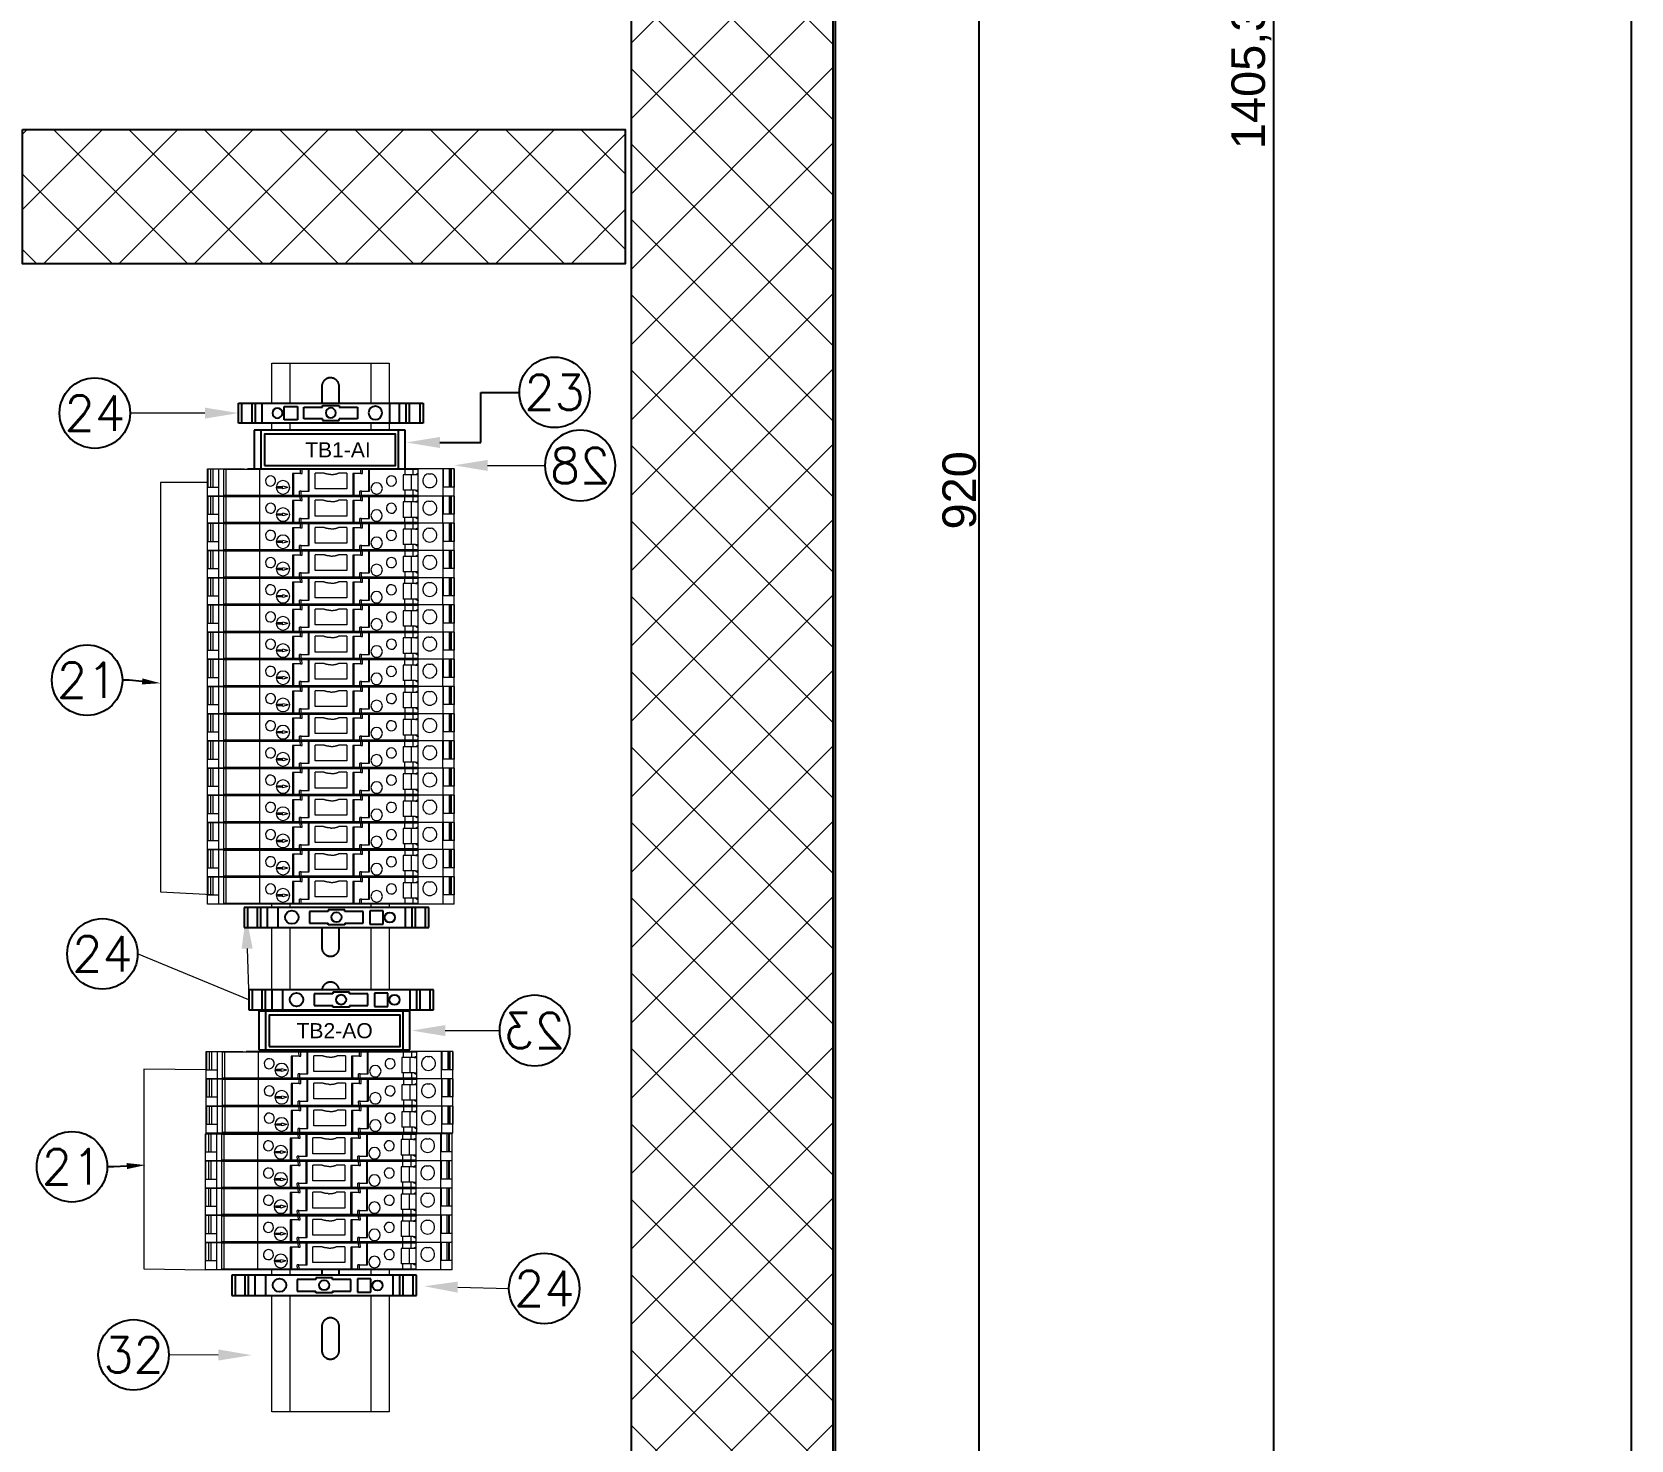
# Model space of a CAD drawing. Header units: millimetres. Extents: x 2205 to 3814, y 620 to 2277.
# Drawn here: x 3337.8 to 3814.2, y 1036.7 to 1456.1 of the extents above; entities that cross this region are included whole.
import ezdxf
from ezdxf import colors
from ezdxf.entities.mleader import LeaderData, LeaderLine
from ezdxf.enums import TextEntityAlignment as Align
from ezdxf.math import Vec2, Vec3

# ---------------------------------------------------------------- set-up
doc = ezdxf.new("R2010")
doc.units = ezdxf.units.MM
doc.set_wipeout_variables(frame=1)
for name, color, linetype, lineweight in [('EL-achurados', 7, 'Continuous', 9), ('EL-componentes', 7, 'Continuous', 25), ('EL-Cotas', 7, 'Continuous', 18)]:
    doc.layers.add(name, color=color, linetype=linetype, lineweight=lineweight)
doc.styles.add('ROMANS', font='romans.shx', dxfattribs={"height": 14})
doc.styles.get("Standard").update_dxf_attribs({"font": 'arial.ttf'})
doc.dimstyles.new('ISO-25', dxfattribs={"dimtxt": 2.5, "dimasz": 2.5, "dimexe": 1.25, "dimexo": 0.625, "dimtad": 1, "dimtxsty": 'Standard', "dimcen": 2.5, "dimadec": 0, "dimazin": 0, "dimtfac": 1, "dimtmove": 0, "dimatfit": 3, "dimfxl": 1, "dimarcsym": 0})

# ---------------------------------------------------------------- blocks, each defined once
blk = doc.blocks.new('*U42')
at = {"layer": 'EL-achurados'}
h = blk.add_hatch(dxfattribs=at)
h.set_pattern_fill('ANSI37', color=256, scale=5)
h.set_pattern_definition([(45, (-3536.94, -1222.605), (-11.22532, 11.22532), []), (135, (-3536.94, -1222.605), (-11.22532, -11.22532), [])])
h.paths.add_polyline_path([(0, 0), (60, 0), (60, -920), (0, -920)])
at = {"layer": 'EL-componentes'}
blk.add_lwpolyline([(0, 0), (60, 0), (60, -920), (0, -920)], close=True, dxfattribs=at)
blk = doc.blocks.new('*U40')
at = {"layer": 'EL-achurados'}
h = blk.add_hatch(dxfattribs=at)
h.set_pattern_fill('ANSI37', color=256, scale=5)
h.set_pattern_definition([(45, (-3417.403, -342.605), (-11.22532, 11.22532), []), (135, (-3417.403, -342.605), (-11.22532, -11.22532), [])])
h.paths.add_polyline_path([(0, 0), (179.5373, 0), (179.5373, -40), (0, -40)])
at = {"layer": 'EL-componentes'}
blk.add_lwpolyline([(0, 0), (179.5373, 0), (179.5373, -40), (0, -40)], close=True, dxfattribs=at)
blk = doc.blocks.new('*D43')
at = {"color": 0, "lineweight": -2, "transparency": 16777216}
for p, q in [((3577.72, 2149.2), (3708.94, 2149.2)), ((3707.69, 2146.7), (3707.69, 746.33)), ((3577.72, 743.83), (3708.94, 743.83))]:
    blk.add_line(p, q, dxfattribs=at)
at = {"color": 0, "transparency": 16777216}
for points in [[(3707.27, 2146.7), (3708.1, 2146.7), (3707.69, 2149.2)], [(3707.27, 746.33), (3708.1, 746.33), (3707.69, 743.83)]]:
    blk.add_solid(points, dxfattribs=at)
at = {"layer": 'Defpoints', "color": 0, "transparency": 16777216}
for p in [(3577.09, 2149.2), (3577.09, 743.83), (3707.69, 743.83)]:
    blk.add_point(p, dxfattribs=at)
at = {"color": 0, "transparency": 16777216, "insert": (3701.05, 1446.51), "char_height": 2.5, "attachment_point": 5, "rotation": 90}
blk.add_mtext('{\\H4x;1405,38}', dxfattribs=at)
blk = doc.blocks.new('*D46')
at = {"color": 0, "lineweight": -2, "transparency": 16777216}
for p, q in [((3577.72, 1779.62), (3621.07, 1779.62)), ((3619.82, 1777.12), (3619.82, 862.12)), ((3577.04, 859.62), (3621.07, 859.62))]:
    blk.add_line(p, q, dxfattribs=at)
at = {"color": 0, "transparency": 16777216}
for points in [[(3619.41, 1777.12), (3620.24, 1777.12), (3619.82, 1779.62)], [(3619.41, 862.12), (3620.24, 862.12), (3619.82, 859.62)]]:
    blk.add_solid(points, dxfattribs=at)
at = {"layer": 'Defpoints', "color": 0, "transparency": 16777216}
for p in [(3577.09, 1779.62), (3576.42, 859.62), (3619.82, 859.62)]:
    blk.add_point(p, dxfattribs=at)
at = {"color": 0, "transparency": 16777216, "insert": (3614.09, 1319.62), "char_height": 2.5, "attachment_point": 5, "rotation": 90}
blk.add_mtext('{\\H4x;920}', dxfattribs=at)
blk = doc.blocks.new('*U20')
blk.add_wipeout([(1.79, 48.55), (314.15, 48.55), (314.15, 13.55), (1.79, 13.55)])
for points in [[(1.78, 48.55), (314.16, 48.55), (314.16, 13.55), (1.78, 13.55)], [(1.79, 43.05), (314.15, 43.05), (314.15, 19.05), (1.79, 19.05), (1.79, 31.05)]]:
    blk.add_lwpolyline(points, close=True)
at = {"layer": 'EL-componentes', "color": 7, "linetype": 'Continuous', "lineweight": 25}
for points in [[(15.76, 33.55), (12.29, 33.55), (8.82, 33.55), (6.04, 33.55), (6.04, 31.05), (6.04, 28.55), (8.82, 28.55), (12.29, 28.55), (15.76, 28.55), (17.37, 28.55), (18.17, 29.8), (18.97, 31.05), (18.17, 32.3), (17.37, 33.55), (15.76, 33.55)], [(35.76, 33.55), (32.29, 33.55), (28.82, 33.55), (26.04, 33.55), (26.04, 31.05), (26.04, 28.55), (28.82, 28.55), (32.29, 28.55), (35.76, 28.55), (37.37, 28.55), (38.17, 29.8), (38.97, 31.05), (38.17, 32.3), (37.37, 33.55), (35.76, 33.55)], [(55.76, 33.55), (52.29, 33.55), (48.82, 33.55), (46.04, 33.55), (46.04, 31.05), (46.04, 28.55), (48.82, 28.55), (52.29, 28.55), (55.76, 28.55), (57.37, 28.55), (58.17, 29.8), (58.97, 31.05), (58.17, 32.3), (57.37, 33.55), (55.76, 33.55)], [(75.76, 33.55), (72.29, 33.55), (68.82, 33.55), (66.04, 33.55), (66.04, 31.05), (66.04, 28.55), (68.82, 28.55), (72.29, 28.55), (75.76, 28.55), (77.37, 28.55), (78.17, 29.8), (78.97, 31.05), (78.17, 32.3), (77.37, 33.55), (75.76, 33.55)], [(95.76, 33.55), (92.29, 33.55), (88.82, 33.55), (86.04, 33.55), (86.04, 31.05), (86.04, 28.55), (88.82, 28.55), (92.29, 28.55), (95.76, 28.55), (97.37, 28.55), (98.17, 29.8), (98.97, 31.05), (98.17, 32.3), (97.37, 33.55), (95.76, 33.55)], [(115.76, 33.55), (112.29, 33.55), (108.82, 33.55), (106.04, 33.55), (106.04, 31.05), (106.04, 28.55), (108.82, 28.55), (112.29, 28.55), (115.76, 28.55), (117.37, 28.55), (118.17, 29.8), (118.97, 31.05), (118.17, 32.3), (117.37, 33.55), (115.76, 33.55)], [(135.76, 33.55), (132.29, 33.55), (128.82, 33.55), (126.04, 33.55), (126.04, 31.05), (126.04, 28.55), (128.82, 28.55), (132.29, 28.55), (135.76, 28.55), (137.37, 28.55), (138.17, 29.8), (138.97, 31.05), (138.17, 32.3), (137.37, 33.55), (135.76, 33.55)], [(155.76, 33.55), (152.29, 33.55), (148.82, 33.55), (146.04, 33.55), (146.04, 31.05), (146.04, 28.55), (148.82, 28.55), (152.29, 28.55), (155.76, 28.55), (157.37, 28.55), (158.17, 29.8), (158.97, 31.05), (158.17, 32.3), (157.37, 33.55), (155.76, 33.55)], [(175.76, 33.55), (172.29, 33.55), (168.82, 33.55), (166.04, 33.55), (166.04, 31.05), (166.04, 28.55), (168.82, 28.55), (172.29, 28.55), (175.76, 28.55), (177.37, 28.55), (178.17, 29.8), (178.97, 31.05), (178.17, 32.3), (177.37, 33.55), (175.76, 33.55)], [(195.76, 33.55), (192.29, 33.55), (188.82, 33.55), (186.04, 33.55), (186.04, 31.05), (186.04, 28.55), (188.82, 28.55), (192.29, 28.55), (195.76, 28.55), (197.37, 28.55), (198.17, 29.8), (198.97, 31.05), (198.17, 32.3), (197.37, 33.55), (195.76, 33.55)], [(215.76, 33.55), (212.29, 33.55), (208.82, 33.55), (206.04, 33.55), (206.04, 31.05), (206.04, 28.55), (208.82, 28.55), (212.29, 28.55), (215.76, 28.55), (217.37, 28.55), (218.17, 29.8), (218.97, 31.05), (218.17, 32.3), (217.37, 33.55), (215.76, 33.55)], [(235.76, 33.55), (232.29, 33.55), (228.82, 33.55), (226.04, 33.55), (226.04, 31.05), (226.04, 28.55), (228.82, 28.55), (232.29, 28.55), (235.76, 28.55), (237.37, 28.55), (238.17, 29.8), (238.97, 31.05), (238.17, 32.3), (237.37, 33.55), (235.76, 33.55)], [(255.76, 33.55), (252.29, 33.55), (248.82, 33.55), (246.04, 33.55), (246.04, 31.05), (246.04, 28.55), (248.82, 28.55), (252.29, 28.55), (255.76, 28.55), (257.37, 28.55), (258.17, 29.8), (258.97, 31.05), (258.17, 32.3), (257.37, 33.55), (255.76, 33.55)], [(275.76, 33.55), (272.29, 33.55), (268.82, 33.55), (266.04, 33.55), (266.04, 31.05), (266.04, 28.55), (268.82, 28.55), (272.29, 28.55), (275.76, 28.55), (277.37, 28.55), (278.17, 29.8), (278.97, 31.05), (278.17, 32.3), (277.37, 33.55), (275.76, 33.55)], [(295.76, 33.55), (292.29, 33.55), (288.82, 33.55), (286.04, 33.55), (286.04, 31.05), (286.04, 28.55), (288.82, 28.55), (292.29, 28.55), (295.76, 28.55), (297.37, 28.55), (298.17, 29.8), (298.97, 31.05), (298.17, 32.3), (297.37, 33.55), (295.76, 33.55)]]:
    blk.add_rational_spline(points, [1, 1, 1, 0.707107250279, 1, 0.707107250279, 1, 1, 1, 0.866024791583, 1, 0.866024791583, 1, 0.866024791583, 1], degree=2, knots=[0, 0, 0, 1, 1, 2.570795, 2.570795, 4.14159, 4.14159, 5.14159, 5.14159, 6.18879, 6.18879, 7.23599, 7.23599, 8.28319, 8.28319, 8.28319], dxfattribs=at)
blk = doc.blocks.new('1492-erl35')
at = {"color": 7, "linetype": 'Continuous', "lineweight": 20}
blk.add_wipeout([(0, -27.5), (6, -27.5), (6, 27.5), (0, 27.5)], dxfattribs=at).dxf.layer = 'EL-componentes'
at = {"layer": 'EL-componentes', "color": 7, "linetype": 'Continuous'}
for p, q in [((6, 27.5), (0, 27.5)), ((0, 27.5), (0, -27.5)), ((6, 26.5), (0, 26.5)), ((6, -27.5), (6, 27.5)), ((0, 23.5), (6, 23.5)), ((0, 22.5), (6, 22.5)), ((0, 20.5), (6, 20.5)), ((6, 17.5), (0, 17.5)), ((4.8, 8), (1.3, 8)), ((1.3, 8), (1.3, 2.5)), ((4.8, 2.5), (4.8, 8)), ((0.8, -2.5), (0.8, 2.5)), ((0.8, 2.5), (1.3, 2.5)), ((5.3, 2.5), (4.8, 2.5)), ((5.3, -2.5), (5.3, 2.5)), ((1.3, -2.5), (0.8, -2.5)), ((1.3, -2.5), (1.3, -8)), ((4.8, -8), (4.8, -2.5)), ((4.8, -8), (4.8, -2.5)), ((4.8, -2.5), (5.3, -2.5)), ((1.3, -8), (4.8, -8)), ((5, -9.91), (1, -9.91)), ((1, -9.91), (1, -13.91)), ((1, -13.91), (5, -13.91)), ((5, -13.91), (5, -9.91)), ((6, -20.5), (0, -20.5)), ((6, -22.5), (0, -22.5)), ((6, -23.5), (0, -23.5)), ((0, -26.5), (6, -26.5)), ((0, -27.5), (6, -27.5))]:
    blk.add_line(p, q, dxfattribs=at)
for centre, radius in [((3.05, 13.29), 2), ((3.05, 0), 1.5), ((3, -15.9), 1.5)]:
    blk.add_circle(centre, radius, dxfattribs=at)
blk = doc.blocks.new('1492-JD3FB')
at = {"color": 7, "linetype": 'Continuous', "lineweight": 9}
blk.add_wipeout([(36.75, 0), (36.75, -8.1), (-36.75, -8.1), (-36.75, -6.35), (-36.75, 0), (-36.75, 0)], dxfattribs=at).dxf.layer = 'EL-componentes'
at = {"layer": 'EL-componentes', "color": 7, "linetype": 'Continuous', "lineweight": 9}
for p, q in [((-36.75, 0), (36.75, 0)), ((-36.75, 0), (-36.75, -8.1)), ((-36.69, -2.7), (-33.45, -2.7)), ((-36.69, -8.1), (-36.69, -2.7)), ((-35.86, -8.1), (-35.86, -2.7)), ((-35.65, -8.1), (-35.65, -2.7)), ((-35.19, -8.1), (-35.19, -2.7)), ((-33.45, -8.1), (-33.45, -2.7)), ((-33.39, 0), (-33.39, -8.1)), ((-31.42, -3.93), (-31.01, -3.23)), ((-27.89, -3.23), (-27.48, -3.93)), ((-26.02, -0.2), (-9.16, -0.2)), ((-26.02, -0.2), (-26.02, -1.25)), ((-26, 0), (-26, -0.2)), ((-26, -1.26), (-26, -6.84)), ((-26, -1.71), (-25.22, -1.71)), ((-25.16, -1.75), (-21.52, -1.75)), ((-24.55, -0.2), (-24.55, -1.75)), ((-24, -1.75), (-24, -6.35)), ((-23.64, 0), (-23.64, -0.2)), ((-23.43, 0), (-23.43, -0.2)), ((-22.07, -0.2), (-22.07, -1.75)), ((-21.75, 0), (-21.75, -0.2)), ((-21.52, -6.35), (-21.52, -1.75)), ((-9.12, -1.45), (-11.53, -1.45)), ((-11.53, -1.45), (-11.53, -7.9)), ((-11.44, -7.9), (-11.44, -1.45)), ((-11.2, -7.9), (-11.2, -1.45)), ((-9.16, -0.2), (-9.12, -1.45)), ((-8.66, -0.2), (-8.62, -1.45)), ((-8.66, -0.2), (8.84, -0.2)), ((-6.85, -6.75), (-6.85, -0.2)), ((-6.52, -6.75), (-6.52, -0.2)), ((-4.77, -2.15), (4.73, -2.15)), ((-4.77, -6.85), (-4.77, -2.15)), ((4.73, -2.15), (4.73, -6.85)), ((8.88, -1.45), (6.47, -1.45)), ((6.47, -1.45), (6.47, -7.9)), ((6.8, -7.9), (6.8, -1.45)), ((8.84, -0.2), (8.88, -1.45)), ((9.34, -0.2), (9.38, -1.45)), ((9.34, -0.2), (31.97, -0.2)), ((11.15, -6.75), (11.15, -0.2)), ((11.48, -6.75), (11.48, -0.2)), ((12.78, -2.6), (14.28, -2.18)), ((12.78, -2.6), (14.28, -2.98)), ((14.28, -2.18), (14.28, -2.38)), ((14.28, -2.38), (15.78, -2.38)), ((14.28, -2.83), (14.28, -2.98)), ((15.78, -2.83), (14.28, -2.83)), ((15.78, -2.38), (15.78, -2.83)), ((21.26, -7.9), (21.26, -0.2)), ((22.85, 0), (22.85, -0.2)), ((26, 0), (26, -0.2)), ((31.26, -7.9), (31.26, -0.2)), ((31.97, -7.9), (31.97, -0.2)), ((33.39, 0), (33.39, -8.1)), ((36.69, -2.7), (33.45, -2.7)), ((33.45, -8.1), (33.45, -2.7)), ((35.19, -8.1), (35.19, -2.7)), ((35.86, -8.1), (35.86, -2.7)), ((36.69, -8.1), (36.69, -2.7)), ((36.75, 0), (36.75, -8.1)), ((-36.75, -8.1), (24.85, -8.1)), ((-29.04, -6.63), (-29.86, -6.63)), ((-26.02, -6.85), (-26.02, -7.9)), ((-26.02, -7.9), (-9.39, -7.9)), ((-25.22, -6.39), (-26, -6.39)), ((-26, -8.1), (-26, -7.9)), ((-25.16, -6.35), (-21.52, -6.35)), ((-24.55, -6.35), (-24.55, -7.9)), ((-23.64, -8.1), (-23.64, -7.9)), ((-23.43, -8.1), (-23.43, -7.9)), ((-22.07, -6.35), (-22.07, -7.9)), ((-21.75, -8.1), (-21.75, -7.9)), ((-9.43, -6.75), (-9.39, -7.9)), ((-8.93, -6.75), (-8.89, -7.9)), ((-8.93, -6.75), (-6.52, -6.75)), ((-8.89, -7.9), (8.61, -7.9)), ((-4.77, -6.85), (-2.23, -6.85)), ((0.04, -6.45), (-0.09, -6.45)), ((2.18, -6.85), (4.73, -6.85)), ((8.57, -6.75), (8.61, -7.9)), ((9.07, -6.75), (9.11, -7.9)), ((9.07, -6.75), (11.48, -6.75)), ((9.11, -7.9), (31.97, -7.9)), ((22.85, -7.9), (22.85, -8.1)), ((24.25, -8.1), (24.25, -7.9)), ((24.74, -8.1), (24.74, -7.9)), ((36.75, -8.1), (25.87, -8.1)), ((26, -7.9), (26, -8.1))]:
    blk.add_line(p, q, dxfattribs=at)
for centre, radius, start, end in [((-29.45, -4.6), 2.08, 161.2858, 258.7136), ((-29.45, -4.6), 2.08, 41.287, 138.7136), ((-29.45, -4.6), 2.08, 281.2869, 18.7136), ((-18.02, -4.5), 1.5, 331.3521, 331.352), ((-13.62, -2.3), 1.7, 0, 359.9999), ((14.28, -2.6), 2, 0, 359.9999), ((17.98, -4.5), 1.5, 331.3521, 331.352)]:
    blk.add_arc(centre, radius, start, end, dxfattribs=at)
for points, degree in [([(-25.16, -1.75), (-26.02, -1.25)], 1), ([(-9.12, -1.45), (-9.12, -1.45), (-9.01, -1.45), (-8.81, -1.45), (-8.62, -1.45)], 4), ([(8.88, -1.45), (8.88, -1.45), (8.99, -1.45), (9.19, -1.45), (9.38, -1.45)], 4), ([(-25.16, -6.35), (-26.02, -6.85)], 1), ([(-8.93, -6.75), (-8.93, -6.75), (-9.04, -6.75), (-9.23, -6.75), (-9.43, -6.75)], 4), ([(9.07, -6.75), (9.07, -6.75), (8.96, -6.75), (8.77, -6.75), (8.57, -6.75)], 4)]:
    blk.add_open_spline(points, degree=degree, dxfattribs=at)
for points, knots in [([(-8.66, -0.2), (-8.71, -0.2), (-8.75, -0.2), (-8.8, -0.2), (-8.89, -0.2), (-8.97, -0.2), (-9.01, -0.2), (-9.07, -0.2), (-9.12, -0.2), (-9.13, -0.2), (-9.15, -0.2), (-9.16, -0.2), (-9.16, -0.2), (-9.16, -0.2), (-9.16, -0.2)], [0, 0, 0, 0, 0, 0, 0.334792, 0.334792, 0.334792, 0.669872, 0.669872, 0.669872, 1.004866, 1.004866, 1.004866, 1.111, 1.111, 1.111, 1.111, 1.111, 1.111]), ([(9.34, -0.2), (9.29, -0.2), (9.25, -0.2), (9.2, -0.2), (9.11, -0.2), (9.03, -0.2), (8.99, -0.2), (8.93, -0.2), (8.88, -0.2), (8.87, -0.2), (8.85, -0.2), (8.84, -0.2), (8.84, -0.2), (8.84, -0.2), (8.84, -0.2)], [0, 0, 0, 0, 0, 0, 0.334792, 0.334792, 0.334792, 0.669872, 0.669872, 0.669872, 1.004866, 1.004866, 1.004866, 1.111, 1.111, 1.111, 1.111, 1.111, 1.111]), ([(-9.39, -7.9), (-9.34, -7.9), (-9.3, -7.9), (-9.25, -7.9), (-9.16, -7.9), (-9.08, -7.9), (-9.04, -7.9), (-8.98, -7.9), (-8.93, -7.9), (-8.92, -7.9), (-8.9, -7.9), (-8.89, -7.9), (-8.89, -7.9), (-8.89, -7.9), (-8.89, -7.9)], [0, 0, 0, 0, 0, 0, 0.334792, 0.334792, 0.334792, 0.669872, 0.669872, 0.669872, 1.004866, 1.004866, 1.004866, 1.111, 1.111, 1.111, 1.111, 1.111, 1.111]), ([(-0.09, -6.45), (-0.22, -6.45), (-0.35, -6.45), (-0.48, -6.46), (-0.7, -6.48), (-0.92, -6.51), (-1, -6.52), (-1.18, -6.55), (-1.35, -6.58), (-1.43, -6.6), (-1.65, -6.66), (-1.86, -6.72), (-1.98, -6.76), (-2.11, -6.8), (-2.23, -6.85)], [0, 0, 0, 0, 0, 0, 1.205221, 1.205221, 1.205221, 2.008744, 2.008744, 2.008744, 2.812428, 2.812428, 2.812428, 4.01764, 4.01764, 4.01764, 4.01764, 4.01764, 4.01764]), ([(0.04, -6.45), (0.17, -6.45), (0.3, -6.45), (0.43, -6.46), (0.65, -6.48), (0.87, -6.51), (0.95, -6.52), (1.13, -6.55), (1.3, -6.58), (1.38, -6.6), (1.6, -6.66), (1.81, -6.72), (1.93, -6.76), (2.06, -6.8), (2.18, -6.85)], [0, 0, 0, 0, 0, 0, 1.205221, 1.205221, 1.205221, 2.008744, 2.008744, 2.008744, 2.812428, 2.812428, 2.812428, 4.01764, 4.01764, 4.01764, 4.01764, 4.01764, 4.01764]), ([(8.61, -7.9), (8.66, -7.9), (8.7, -7.9), (8.75, -7.9), (8.84, -7.9), (8.92, -7.9), (8.96, -7.9), (9.02, -7.9), (9.07, -7.9), (9.08, -7.9), (9.1, -7.9), (9.11, -7.9), (9.11, -7.9), (9.11, -7.9), (9.11, -7.9)], [0, 0, 0, 0, 0, 0, 0.334792, 0.334792, 0.334792, 0.669872, 0.669872, 0.669872, 1.004866, 1.004866, 1.004866, 1.111, 1.111, 1.111, 1.111, 1.111, 1.111])]:
    blk.add_open_spline(points, degree=5, knots=knots, dxfattribs=at)
blk = doc.blocks.new('_TagCircle')
at = {"linetype": 'Continuous', "transparency": 16777216}
blk.add_wipeout([(-0.09, 3), (-0.28, 2.99), (-0.47, 2.96), (-0.65, 2.93), (-0.84, 2.88), (-1.02, 2.82), (-1.19, 2.75), (-1.36, 2.67), (-1.53, 2.58), (-1.69, 2.48), (-1.84, 2.37), (-1.98, 2.25), (-2.12, 2.12), (-2.25, 1.98), (-2.37, 1.84), (-2.48, 1.69), (-2.58, 1.53), (-2.67, 1.36), (-2.75, 1.19), (-2.82, 1.02), (-2.88, 0.84), (-2.93, 0.65), (-2.96, 0.47), (-2.99, 0.28), (-3, 0.09), (-3, -0.09), (-2.99, -0.28), (-2.96, -0.47), (-2.93, -0.65), (-2.88, -0.84), (-2.82, -1.02), (-2.75, -1.19), (-2.67, -1.36), (-2.58, -1.53), (-2.48, -1.69), (-2.37, -1.84), (-2.25, -1.98), (-2.12, -2.12), (-1.98, -2.25), (-1.84, -2.37), (-1.69, -2.48), (-1.53, -2.58), (-1.36, -2.67), (-1.19, -2.75), (-1.02, -2.82), (-0.84, -2.88), (-0.65, -2.93), (-0.47, -2.96), (-0.28, -2.99), (-0.09, -3), (0, -3), (0.09, -3), (0.28, -2.99), (0.47, -2.96), (0.65, -2.93), (0.84, -2.88), (1.02, -2.82), (1.19, -2.75), (1.36, -2.67), (1.53, -2.58), (1.69, -2.48), (1.84, -2.37), (1.98, -2.25), (1.98, -2.25), (2.12, -2.12), (2.25, -1.98), (2.37, -1.84), (2.48, -1.69), (2.58, -1.53), (2.67, -1.36), (2.75, -1.19), (2.82, -1.02), (2.88, -0.84), (2.93, -0.65), (2.96, -0.47), (2.99, -0.28), (3, 0), (3, 0.09), (2.99, 0.28), (2.98, 0.38), (2.96, 0.47), (2.93, 0.65), (2.88, 0.84), (2.82, 1.02), (2.75, 1.19), (2.67, 1.36), (2.58, 1.53), (2.48, 1.69), (2.37, 1.84), (2.25, 1.98), (2.12, 2.12), (1.98, 2.25), (1.84, 2.37), (1.69, 2.48), (1.55, 2.58), (1.36, 2.67), (1.19, 2.75), (1.02, 2.82), (0.84, 2.88), (0.65, 2.93), (0.47, 2.96), (0.28, 2.99), (0.09, 3)], dxfattribs=at)
at = {"color": 0, "linetype": 'ByBlock', "lineweight": -2, "transparency": 16777216}
blk.add_circle((0, 0), 3, dxfattribs=at)
at = {"layer": 'EL-Cotas', "color": 0, "transparency": 16777216, "style": 'ROMANS'}
blk.add_attdef('#', text='', height=3, dxfattribs=at).set_placement((0, -1.5), align=Align.CENTER)
blk = doc.blocks.new('1492-GM35')
at = {"linetype": 'Continuous'}
blk.add_wipeout([(-22.5, 0), (-22.5, -11.5), (22.5, -11.5), (22.5, 0)], dxfattribs=at).dxf.layer = 'EL-componentes'
at = {"layer": 'EL-componentes', "linetype": 'Continuous'}
for p, q in [((-22.5, -11.5), (-22.5, 0)), ((-22.5, 0), (22.5, 0)), ((-20.5, -11.5), (-20.5, 0)), ((20.5, 0), (20.5, -11.5)), ((22.5, 0), (22.5, -11.5)), ((22.5, -11.5), (-22.5, -11.5))]:
    blk.add_line(p, q, dxfattribs=at)
blk.add_lwpolyline([(-19.44, -1.03), (19.58, -1.03), (19.58, -10.35), (-19.44, -10.35)], close=True, dxfattribs=at)

msp = doc.modelspace()

# ---------------------------------------------------------------- linework, layer by layer
msp.add_lwpolyline([(2204.632, 2276.575), (3814.151, 2276.575), (3814.151, 619.608), (2204.632, 619.608)], close=True)
at = {"color": 242, "true_color": 0xcd2027}
msp.add_lwpolyline([(3021.889, 2149.203), (3577.093, 2149.203), (3577.093, 743.825), (3021.889, 750.391)], close=True, dxfattribs=at)
at = {"layer": 'EL-Cotas', "color": 7, "linetype": 'Continuous', "lineweight": 5}
msp.add_lwpolyline([(3389.752, 1147.038), (3371.093, 1147.172), (3371.093, 1087.704), (3389.467, 1087.474)], dxfattribs=at)

# ---------------------------------------------------------------- block references
at = {"color": 1, "linetype": 'Continuous', "lineweight": 25}
for name, p in [('*U42', (3516.417, 1779.619)), ('*U40', (3334.993, 1427.071))]:
    msp.add_blockref(name, p, dxfattribs=at)

# ---------------------------------------------------------------- dimensions: what is measured, and where the dimension line sits
for base, p1, p2, picture, middle in [((3707.688, 743.825), (3577.093, 2149.203), (3577.093, 743.825), '*D43', (3701.053, 1446.514)), ((3619.825, 859.619), (3577.093, 1779.619), (3576.417, 859.619), '*D46', (3614.094, 1319.619))]:
    dim = msp.add_linear_dim(base=base, p1=p1, p2=p2, angle=90, text='{\\H4x;<>}', dimstyle='ISO-25')
    dim.commit()
    dim.dimension.update_dxf_attribs({"geometry": picture, "text_midpoint": middle})

# ---------------------------------------------------------------- leaders
at = {"color": 7, "linetype": 'Continuous', "lineweight": 5, "ltscale": 0.1}
ml = msp.add_multileader_block('Standard', dxfattribs=at)
ml.set_content('_TagCircle', color=7, scale=3.5)
ml.set_attribute('#', '21', width=0)
ml.set_leader_properties(color=256, linetype='ByLayer', lineweight=-1)
ml.build(insert=Vec2(0, 0))
ml.multileader.update_dxf_attribs({"text_right_attachment_type": 6, "dogleg_length": 1, "arrow_head_size": 5.5, "scale": 2})
ctx = ml.context
ctx.base_point, ctx.scale, ctx.char_height, ctx.arrow_head_size, ctx.landing_gap_size, ctx.plane_origin = Vec3(3343.718, 1263.081), 2, 7.5, 5.5, 4, Vec3(3318.628, 1187.56)
ctx.right_attachment = 6
notes = []
notes.append((ctx, [(1, (1, 1, 0), (3366.718, 1263.081), (-1, 0), 2, [(0, [(3376.064, 1262.179)], 0, [])])]))
ctx.block.insert = Vec3(3354.218, 1263.081)
ml = msp.add_multileader_block('Standard', dxfattribs=at)
ml.set_content('_TagCircle', color=7, scale=3.5)
ml.set_attribute('#', '21', width=0)
ml.set_leader_properties(color=256, linetype='ByLayer', lineweight=-1)
ml.build(insert=Vec2(0, 0))
ml.multileader.update_dxf_attribs({"text_right_attachment_type": 6, "dogleg_length": 1, "arrow_head_size": 5.5, "scale": 2})
ctx = ml.context
ctx.base_point, ctx.scale, ctx.char_height, ctx.arrow_head_size, ctx.landing_gap_size, ctx.plane_origin = Vec3(3339.201, 1118.141), 2, 7.5, 5.5, 4, Vec3(3314.111, 1098.411)
ctx.right_attachment = 6
notes.append((ctx, [(1, (1, 1, 0), (3362.201, 1118.141), (-1, 0), 2, [(0, [(3371.547, 1118.637)], 0, [])])]))
ctx.block.insert = Vec3(3349.701, 1118.141)
at = {"layer": 'EL-Cotas', "color": 7, "linetype": 'Continuous', "lineweight": 5, "ltscale": 0.1}
ml = msp.add_multileader_block('Standard', dxfattribs=at)
ml.set_content('_TagCircle', color=7, scale=3.5)
ml.set_attribute('#', '32', width=0)
ml.set_leader_properties(color=256, linetype='ByLayer', lineweight=-1)
ml.build(insert=Vec2(0, 0))
ml.multileader.update_dxf_attribs({"has_dogleg": 0, "text_right_attachment_type": 6, "dogleg_length": 1, "arrow_head_size": 10, "scale": 2})
ctx = ml.context
ctx.base_point, ctx.scale, ctx.char_height, ctx.arrow_head_size, ctx.landing_gap_size, ctx.plane_origin = Vec3(3357.544, 1062.106), 2, 8, 10, 4, Vec3(3413.257, 1062.01)
ctx.right_attachment = 6
notes.append((ctx, [(0, (1, 1, 0), (3380.544, 1062.106), (-1, 0), 2, [(0, [(3403.273, 1062.038)], 0, [])])]))
ctx.block.insert = Vec3(3368.044, 1062.106)
for ctx, leaders in notes:
    for number, flags, end, landing, length, lines in leaders:
        leader = LeaderData()
        leader.index, (leader.has_last_leader_line, leader.has_dogleg_vector, leader.attachment_direction) = number, flags
        leader.last_leader_point, leader.dogleg_vector, leader.dogleg_length = Vec3(end), Vec3(landing), length
        for number, points, colour, breaks in lines:
            line = LeaderLine()
            line.index, line.vertices, line.color, line.breaks = number, Vec3.list(points), colors.encode_raw_color(colour), breaks
            leader.lines.append(line)
        ctx.leaders.append(leader)

# ---------------------------------------------------------------- next in the draw order: block references
at = {"layer": 'EL-Cotas', "color": 7, "linetype": 'Continuous', "lineweight": 5, "ltscale": 0.1, "rotation": 270}
msp.add_blockref('*U20', (3395.676, 1359.279), dxfattribs=at)

# ---------------------------------------------------------------- next in the draw order: block references
at = {"color": 7, "linetype": 'Continuous', "lineweight": 25, "rotation": 180}
msp.add_blockref('1492-JD3FB', (3426.846, 1317.903), dxfattribs=at)
at = {"layer": 'EL-componentes', "xscale": -1, "rotation": 270}
msp.add_blockref('1492-erl35', (3426.794, 1339.627), dxfattribs=at)
at = {"layer": 'EL-componentes', "rotation": 90.00000000000004}
for p in [(3429.879, 1164.866), (3424.817, 1079.803)]:
    msp.add_blockref('1492-erl35', p, dxfattribs=at)

# ---------------------------------------------------------------- next in the draw order: block references
at = {"color": 7, "linetype": 'Continuous', "lineweight": 25, "rotation": 180}
msp.add_blockref('1492-JD3FB', (3426.838, 1309.803), dxfattribs=at)
at = {"layer": 'EL-componentes', "xscale": -1, "rotation": 180}
msp.add_blockref('1492-GM35', (3427.874, 1152.954), dxfattribs=at)

# ---------------------------------------------------------------- next in the draw order: leaders
at = {"color": 7, "linetype": 'Continuous', "lineweight": 5, "ltscale": 0.1}
ml = msp.add_multileader_block('Standard', dxfattribs=at)
ml.set_content('_TagCircle', color=7, scale=3.5)
ml.set_attribute('#', '23', width=0)
ml.set_leader_properties(color=256, linetype='ByLayer', lineweight=-1)
ml.build(insert=Vec2(0, 0))
ml.multileader.update_dxf_attribs({"text_right_attachment_type": 6, "dogleg_length": 4.597, "arrow_head_size": 10, "scale": 2})
ctx = ml.context
ctx.base_point, ctx.scale, ctx.char_height, ctx.arrow_head_size, ctx.landing_gap_size, ctx.plane_origin = Vec3(3482.979, 1348.805), 2, 7.5, 10, 4, Vec3(3449.294, 1302.677)
ctx.right_attachment = 6
notes = []
notes.append((ctx, [(0, (1, 1, 0), (3471.465, 1348.805), (1, 0), 11.515, [(0, [(3449.294, 1333.877), (3471.465, 1333.877)], 0, [])])]))
ctx.block.insert = Vec3(3493.479, 1348.805)
at = {"layer": 'EL-Cotas', "color": 7, "linetype": 'Continuous', "lineweight": 5, "ltscale": 0.1}
ml = msp.add_multileader_block('Standard', dxfattribs=at)
ml.set_content('_TagCircle', color=7, scale=3.5)
ml.set_attribute('#', '24', width=0)
ml.set_leader_properties(color=256, linetype='ByLayer', lineweight=-1)
ml.build(insert=Vec2(0, 0))
ml.multileader.update_dxf_attribs({"has_dogleg": 0, "text_right_attachment_type": 6, "dogleg_length": 1, "arrow_head_size": 10, "scale": 2})
ctx = ml.context
ctx.base_point, ctx.scale, ctx.char_height, ctx.arrow_head_size, ctx.landing_gap_size, ctx.plane_origin = Vec3(3346.009, 1342.627), 2, 8, 10, 4, Vec3(3401.722, 1342.531)
ctx.right_attachment = 6
notes.append((ctx, [(0, (1, 1, 0), (3369.009, 1342.627), (-1, 0), 2, [(0, [(3399.294, 1342.627)], 0, [])])]))
ctx.block.insert = Vec3(3356.509, 1342.627)
ml = msp.add_multileader_block('Standard', dxfattribs=at)
ml.set_content('_TagCircle', color=7, scale=3.5)
ml.set_attribute('#', '24', width=0)
ml.set_leader_properties(color=256, linetype='ByLayer', lineweight=-1)
ml.build(insert=Vec2(0, 0))
ml.multileader.update_dxf_attribs({"has_dogleg": 0, "text_right_attachment_type": 6, "dogleg_length": 1, "arrow_head_size": 10, "scale": 2})
ctx = ml.context
ctx.base_point, ctx.scale, ctx.char_height, ctx.arrow_head_size, ctx.landing_gap_size, ctx.plane_origin = Vec3(3348.272, 1181.543), 2, 8, 10, 4, Vec3(3403.985, 1193.004)
ctx.right_attachment = 6
notes.append((ctx, [(0, (1, 1, 0), (3371.272, 1181.543), (-1, 0), 2, [(1, [(3401.557, 1193.099), (3402.379, 1167.866)], 0, [])])]))
ctx.block.insert = Vec3(3358.772, 1181.543)
ml = msp.add_multileader_block('Standard', dxfattribs=at)
ml.set_content('_TagCircle', color=7, scale=3.5)
ml.set_attribute('#', '24', width=0)
ml.set_leader_properties(color=256, linetype='ByLayer', lineweight=-1)
ml.build(insert=Vec2(0, 0))
ml.multileader.update_dxf_attribs({"has_dogleg": 0, "text_right_attachment_type": 6, "dogleg_length": 1, "arrow_head_size": 10, "scale": 2})
ctx = ml.context
ctx.base_point, ctx.scale, ctx.char_height, ctx.arrow_head_size, ctx.landing_gap_size, ctx.plane_origin = Vec3(3479.894, 1081.886), 2, 8, 10, 4, Vec3(3533.716, 1081.791)
ctx.right_attachment = 6
notes.append((ctx, [(1, (1, 1, 0), (3479.784, 1081.886), (1, 0), 0.11, [(0, [(3454.611, 1082.553)], 0, [])])]))
ctx.block.insert = Vec3(3490.394, 1081.886)
for ctx, leaders in notes:
    for number, flags, end, landing, length, lines in leaders:
        leader = LeaderData()
        leader.index, (leader.has_last_leader_line, leader.has_dogleg_vector, leader.attachment_direction) = number, flags
        leader.last_leader_point, leader.dogleg_vector, leader.dogleg_length = Vec3(end), Vec3(landing), length
        for number, points, colour, breaks in lines:
            line = LeaderLine()
            line.index, line.vertices, line.color, line.breaks = number, Vec3.list(points), colors.encode_raw_color(colour), breaks
            leader.lines.append(line)
        ctx.leaders.append(leader)

# ---------------------------------------------------------------- next in the draw order: block references
at = {"color": 7, "linetype": 'Continuous', "lineweight": 25, "rotation": 180}
msp.add_blockref('1492-JD3FB', (3426.846, 1301.702), dxfattribs=at)
at = {"layer": 'EL-componentes', "xscale": -1, "rotation": 180}
msp.add_blockref('1492-GM35', (3426.497, 1326.003), dxfattribs=at)

# ---------------------------------------------------------------- next in the draw order: texts
at = {"layer": 'EL-componentes', "insert": (3427.946, 1158.643), "char_height": 4.5, "width": 39.01918, "attachment_point": 5}
msp.add_mtext('TB2-AO', dxfattribs=at)

# ---------------------------------------------------------------- next in the draw order: leaders
at = {"layer": 'EL-Cotas', "color": 7, "linetype": 'Continuous', "lineweight": 5, "ltscale": 0.1}
ml = msp.add_multileader_block('Standard', dxfattribs=at)
ml.set_content('_TagCircle', color=7, scale=-3.5)
ml.set_attribute('#', '28', width=0)
ml.set_leader_properties(color=256, linetype='ByLayer', lineweight=-1)
ml.build(insert=Vec2(0, 0))
ml.multileader.update_dxf_attribs({"has_dogleg": 0, "text_right_attachment_type": 6, "dogleg_length": 1, "arrow_head_size": 10, "scale": 2})
ctx = ml.context
ctx.base_point, ctx.scale, ctx.char_height, ctx.arrow_head_size, ctx.landing_gap_size, ctx.plane_origin = Vec3(3490.582, 1327.01), 2, 8, 10, 4, Vec3(3472.009, 1327.439)
ctx.right_attachment, ctx.text_align_type = 6, 2
notes = []
notes.append((ctx, [(0, (1, 1, 0), (3490.484, 1327.01), (1, 0), 0.0977, [(0, [(3463.541, 1327.065)], 0, [])])]))
ctx.block.insert, ctx.block.scale = Vec3(3501.082, 1327.01), Vec3(-3.5, 3.5, 3.5)
ml = msp.add_multileader_block('Standard', dxfattribs=at)
ml.set_content('_TagCircle', color=7, scale=-3.5)
ml.set_attribute('#', '23', width=0)
ml.set_leader_properties(color=256, linetype='ByLayer', lineweight=-1)
ml.build(insert=Vec2(0, 0))
ml.multileader.update_dxf_attribs({"has_dogleg": 0, "text_right_attachment_type": 6, "dogleg_length": 1, "arrow_head_size": 10, "scale": 2})
ctx = ml.context
ctx.base_point, ctx.scale, ctx.char_height, ctx.arrow_head_size, ctx.landing_gap_size, ctx.plane_origin = Vec3(3477.025, 1158.704), 2, 8, 10, 4, Vec3(3459.381, 1159.078)
ctx.right_attachment, ctx.text_align_type = 6, 2
notes.append((ctx, [(0, (1, 1, 0), (3475.025, 1158.704), (1, 0), 2, [(0, [(3450.913, 1158.704)], 0, [])])]))
ctx.block.insert, ctx.block.scale = Vec3(3487.525, 1158.704), Vec3(-3.5, 3.5, 3.5)
for ctx, leaders in notes:
    for number, flags, end, landing, length, lines in leaders:
        leader = LeaderData()
        leader.index, (leader.has_last_leader_line, leader.has_dogleg_vector, leader.attachment_direction) = number, flags
        leader.last_leader_point, leader.dogleg_vector, leader.dogleg_length = Vec3(end), Vec3(landing), length
        for number, points, colour, breaks in lines:
            line = LeaderLine()
            line.index, line.vertices, line.color, line.breaks = number, Vec3.list(points), colors.encode_raw_color(colour), breaks
            leader.lines.append(line)
        ctx.leaders.append(leader)

# ---------------------------------------------------------------- next in the draw order: block references
at = {"color": 7, "linetype": 'Continuous', "lineweight": 25, "rotation": 180}
for p in [(3426.846, 1293.601), (3426.447, 1144.338)]:
    msp.add_blockref('1492-JD3FB', p, dxfattribs=at)

# ---------------------------------------------------------------- next in the draw order: texts
at = {"layer": 'EL-componentes', "insert": (3428.938, 1331.693), "char_height": 4.5, "width": 39.01918, "attachment_point": 5}
msp.add_mtext('TB1-AI', dxfattribs=at)

# ---------------------------------------------------------------- next in the draw order: block references
at = {"color": 7, "linetype": 'Continuous', "lineweight": 25, "rotation": 180}
for p in [(3426.838, 1285.5), (3426.455, 1136.237)]:
    msp.add_blockref('1492-JD3FB', p, dxfattribs=at)

# ---------------------------------------------------------------- next in the draw order: block references
for p in [(3426.846, 1277.399), (3426.455, 1128.136)]:
    msp.add_blockref('1492-JD3FB', p, dxfattribs=at)

# ---------------------------------------------------------------- next in the draw order: block references
for p in [(3426.846, 1269.298), (3426.217, 1119.878)]:
    msp.add_blockref('1492-JD3FB', p, dxfattribs=at)

# ---------------------------------------------------------------- next in the draw order: block references
for p in [(3426.838, 1261.198), (3426.217, 1111.777)]:
    msp.add_blockref('1492-JD3FB', p, dxfattribs=at)

# ---------------------------------------------------------------- next in the draw order: block references
for p in [(3426.846, 1253.097), (3426.209, 1103.676)]:
    msp.add_blockref('1492-JD3FB', p, dxfattribs=at)

# ---------------------------------------------------------------- next in the draw order: block references
for p in [(3426.846, 1244.996), (3426.217, 1095.575)]:
    msp.add_blockref('1492-JD3FB', p, dxfattribs=at)

# ---------------------------------------------------------------- next in the draw order: block references
for p in [(3426.838, 1236.895), (3426.217, 1087.474)]:
    msp.add_blockref('1492-JD3FB', p, dxfattribs=at)

# ---------------------------------------------------------------- next in the draw order: block references
msp.add_blockref('1492-JD3FB', (3426.846, 1228.794), dxfattribs=at)

# ---------------------------------------------------------------- next in the draw order: block references
msp.add_blockref('1492-JD3FB', (3426.846, 1220.693), dxfattribs=at)

# ---------------------------------------------------------------- next in the draw order: block references
msp.add_blockref('1492-JD3FB', (3426.838, 1212.593), dxfattribs=at)

# ---------------------------------------------------------------- next in the draw order: block references
msp.add_blockref('1492-JD3FB', (3426.846, 1204.492), dxfattribs=at)

# ---------------------------------------------------------------- next in the draw order: block references
msp.add_blockref('1492-JD3FB', (3426.846, 1196.391), dxfattribs=at)

# ---------------------------------------------------------------- next in the draw order: linework, layer by layer
at = {"layer": 'EL-Cotas', "color": 7, "linetype": 'Continuous', "lineweight": 5}
msp.add_lwpolyline([(3390.096, 1321.953), (3376.064, 1321.953), (3376.064, 1199.997), (3393.397, 1199.091)], dxfattribs=at)

# ---------------------------------------------------------------- next in the draw order: block references
at = {"layer": 'EL-componentes', "rotation": 90.00000000000004}
msp.add_blockref('1492-erl35', (3428.488, 1189.401), dxfattribs=at)

doc.saveas('drawing.dxf')
